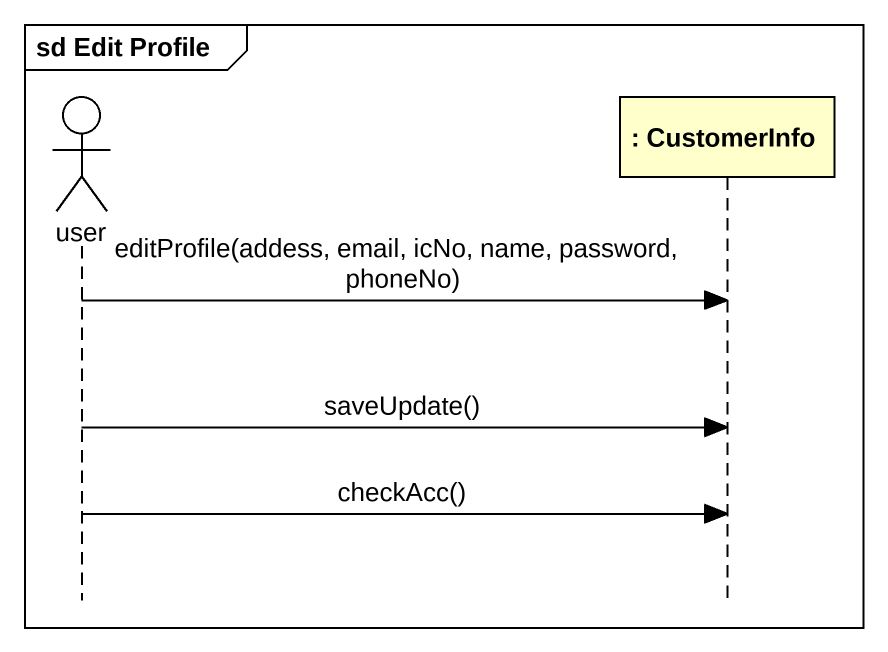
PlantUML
@startuml
mainframe sd Edit Profile
hide footbox
actor user
participant ": CustomerInfo" as CustomerInfo

user -> CustomerInfo : editProfile(addess, email, icNo, name, password, phoneNo)
user -> CustomerInfo : saveUpdate()
user -> CustomerInfo : checkAcc()
@enduml
